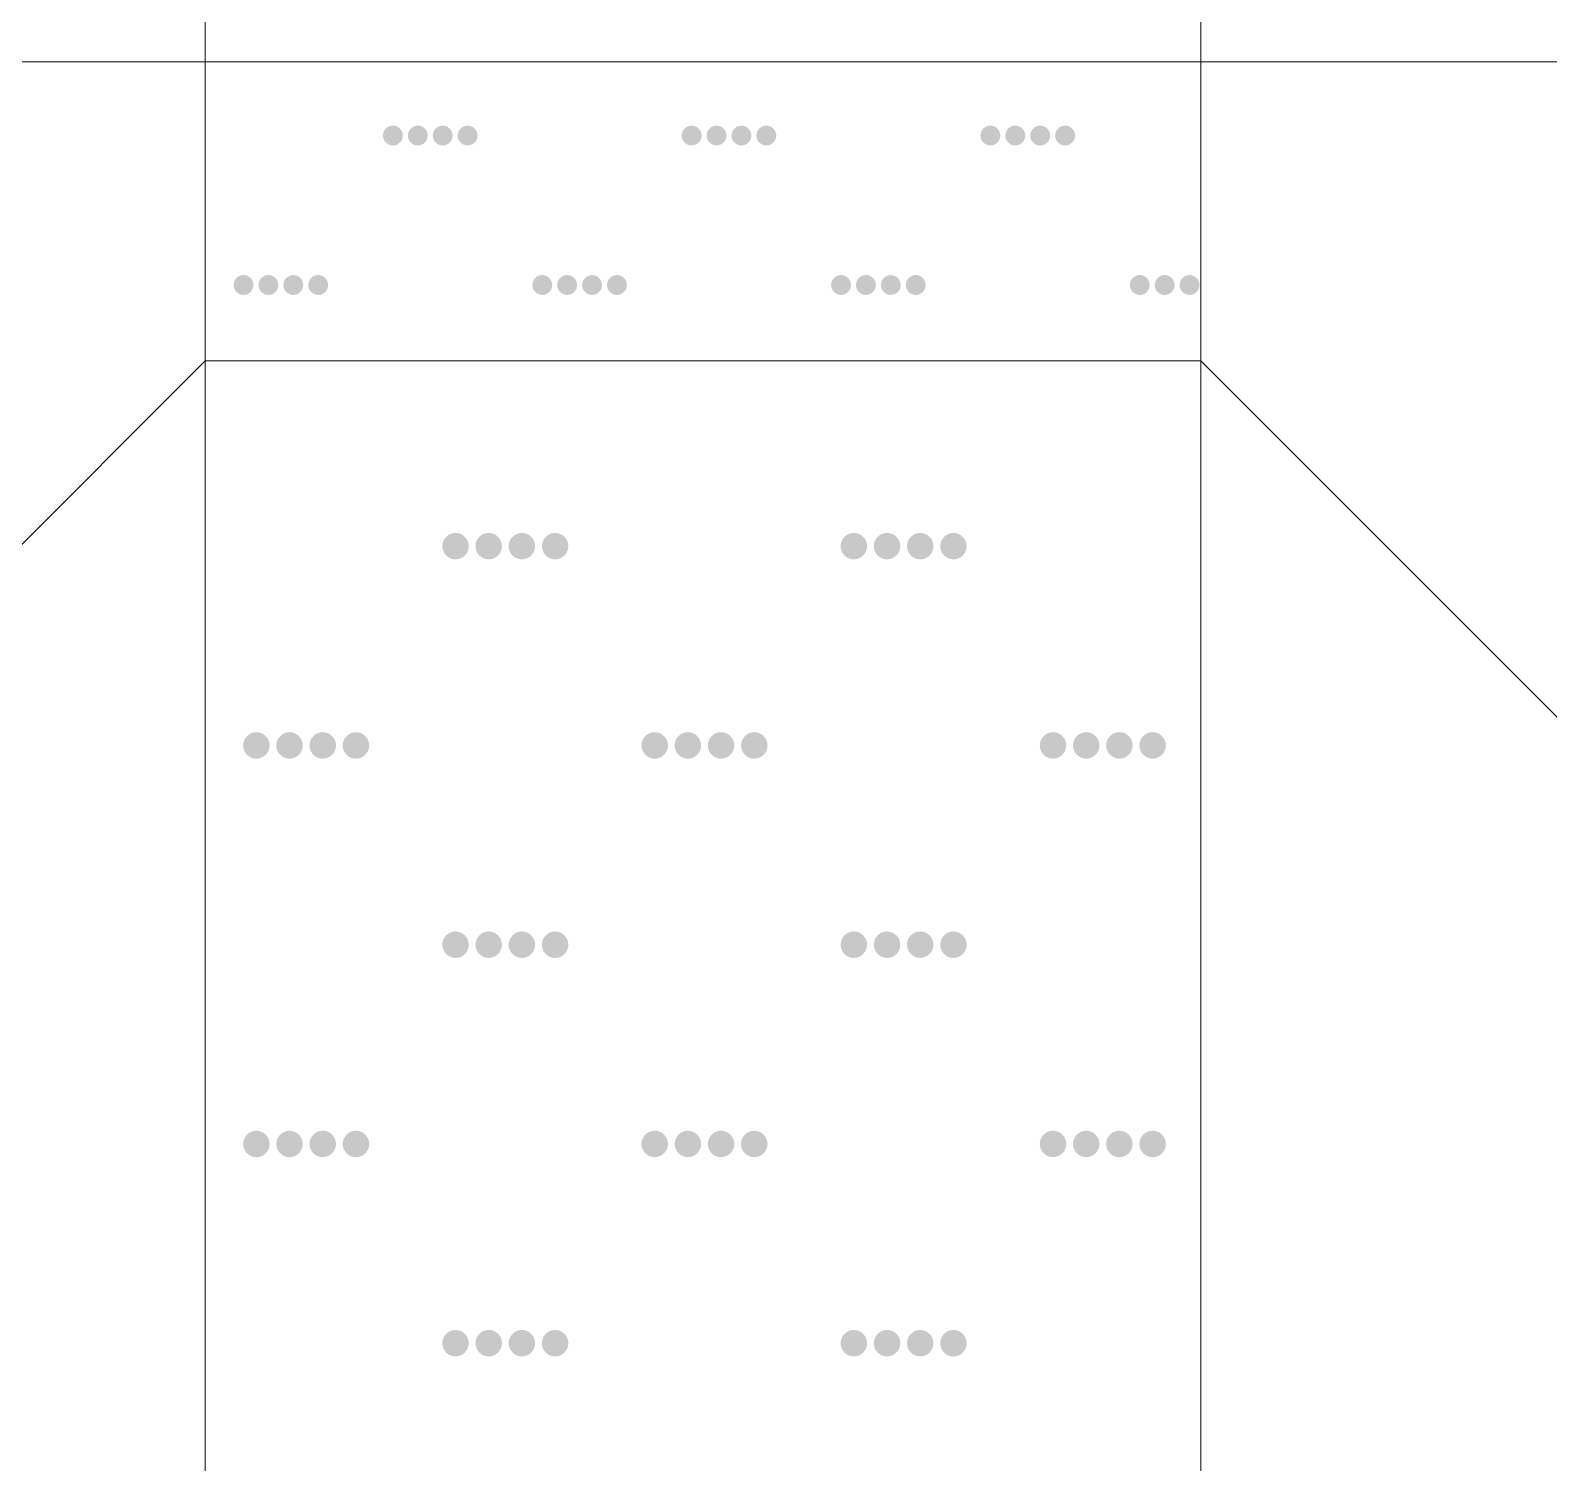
# Model space of a CAD drawing. Header units: inches. Extents: x -27 to 109, y -598 to 26.
# Drawn here: x 17.731 to 20.78, y -294.615 to -291.74 of the extents above; entities that cross this region are included whole.
import ezdxf

# ---------------------------------------------------------------- set-up
doc = ezdxf.new("R2010")
doc.units = ezdxf.units.IN
doc.header["$MEASUREMENT"] = 0
doc.layers.get('0').update_dxf_attribs({"lineweight": 0})

# ---------------------------------------------------------------- blocks, each defined once
blk = doc.blocks.new('lr_block_52')
at = {"true_color": 0x000000}
for points in [[(18.478267, -291.95665), (18.478967, -291.95145), (18.478267, -291.94625), (18.476267, -291.94145), (18.473067, -291.93735), (18.468967, -291.93415), (18.464167, -291.93215), (18.458967, -291.93145), (18.453767, -291.93215), (18.448967, -291.93415), (18.444867, -291.93735), (18.441667, -291.94145), (18.439667, -291.94625), (18.438967, -291.95145), (18.439667, -291.95665), (18.441667, -291.96145), (18.444867, -291.96555), (18.448967, -291.96875), (18.453767, -291.97075), (18.458967, -291.97145), (18.464167, -291.97075), (18.468967, -291.96875), (18.473067, -291.96555), (18.476267, -291.96145)], [(18.528267, -291.95665), (18.528967, -291.95145), (18.528267, -291.94625), (18.526267, -291.94145), (18.523067, -291.93735), (18.518967, -291.93415), (18.514167, -291.93215), (18.508967, -291.93145), (18.503767, -291.93215), (18.498967, -291.93415), (18.494867, -291.93735), (18.491667, -291.94145), (18.489667, -291.94625), (18.488967, -291.95145), (18.489667, -291.95665), (18.491667, -291.96145), (18.494867, -291.96555), (18.498967, -291.96875), (18.503767, -291.97075), (18.508967, -291.97145), (18.514167, -291.97075), (18.518967, -291.96875), (18.523067, -291.96555), (18.526267, -291.96145)], [(18.578267, -291.95665), (18.578967, -291.95145), (18.578267, -291.94625), (18.576267, -291.94145), (18.573067, -291.93735), (18.568967, -291.93415), (18.564167, -291.93215), (18.558967, -291.93145), (18.553767, -291.93215), (18.548967, -291.93415), (18.544867, -291.93735), (18.541667, -291.94145), (18.539667, -291.94625), (18.538967, -291.95145), (18.539667, -291.95665), (18.541667, -291.96145), (18.544867, -291.96555), (18.548967, -291.96875), (18.553767, -291.97075), (18.558967, -291.97145), (18.564167, -291.97075), (18.568967, -291.96875), (18.573067, -291.96555), (18.576267, -291.96145)], [(18.628267, -291.95665), (18.628967, -291.95145), (18.628267, -291.94625), (18.626267, -291.94145), (18.623067, -291.93735), (18.618967, -291.93415), (18.614167, -291.93215), (18.608967, -291.93145), (18.603767, -291.93215), (18.598967, -291.93415), (18.594867, -291.93735), (18.591667, -291.94145), (18.589667, -291.94625), (18.588967, -291.95145), (18.589667, -291.95665), (18.591667, -291.96145), (18.594867, -291.96555), (18.598967, -291.96875), (18.603767, -291.97075), (18.608967, -291.97145), (18.614167, -291.97075), (18.618967, -291.96875), (18.623067, -291.96555), (18.626267, -291.96145)], [(19.078267, -291.95665), (19.078967, -291.95145), (19.078267, -291.94625), (19.076267, -291.94145), (19.073067, -291.93735), (19.068967, -291.93415), (19.064167, -291.93215), (19.058967, -291.93145), (19.053767, -291.93215), (19.048967, -291.93415), (19.044867, -291.93735), (19.041667, -291.94145), (19.039667, -291.94625), (19.038967, -291.95145), (19.039667, -291.95665), (19.041667, -291.96145), (19.044867, -291.96555), (19.048967, -291.96875), (19.053767, -291.97075), (19.058967, -291.97145), (19.064167, -291.97075), (19.068967, -291.96875), (19.073067, -291.96555), (19.076267, -291.96145)], [(19.128267, -291.95665), (19.128967, -291.95145), (19.128267, -291.94625), (19.126267, -291.94145), (19.123067, -291.93735), (19.118967, -291.93415), (19.114167, -291.93215), (19.108967, -291.93145), (19.103767, -291.93215), (19.098967, -291.93415), (19.094867, -291.93735), (19.091667, -291.94145), (19.089667, -291.94625), (19.088967, -291.95145), (19.089667, -291.95665), (19.091667, -291.96145), (19.094867, -291.96555), (19.098967, -291.96875), (19.103767, -291.97075), (19.108967, -291.97145), (19.114167, -291.97075), (19.118967, -291.96875), (19.123067, -291.96555), (19.126267, -291.96145)], [(19.178267, -291.95665), (19.178967, -291.95145), (19.178267, -291.94625), (19.176267, -291.94145), (19.173067, -291.93735), (19.168967, -291.93415), (19.164167, -291.93215), (19.158967, -291.93145), (19.153767, -291.93215), (19.148967, -291.93415), (19.144867, -291.93735), (19.141667, -291.94145), (19.139667, -291.94625), (19.138967, -291.95145), (19.139667, -291.95665), (19.141667, -291.96145), (19.144867, -291.96555), (19.148967, -291.96875), (19.153767, -291.97075), (19.158967, -291.97145), (19.164167, -291.97075), (19.168967, -291.96875), (19.173067, -291.96555), (19.176267, -291.96145)], [(19.228267, -291.95665), (19.228967, -291.95145), (19.228267, -291.94625), (19.226267, -291.94145), (19.223067, -291.93735), (19.218967, -291.93415), (19.214167, -291.93215), (19.208967, -291.93145), (19.203767, -291.93215), (19.198967, -291.93415), (19.194867, -291.93735), (19.191667, -291.94145), (19.189667, -291.94625), (19.188967, -291.95145), (19.189667, -291.95665), (19.191667, -291.96145), (19.194867, -291.96555), (19.198967, -291.96875), (19.203767, -291.97075), (19.208967, -291.97145), (19.214167, -291.97075), (19.218967, -291.96875), (19.223067, -291.96555), (19.226267, -291.96145)], [(19.678267, -291.95665), (19.678967, -291.95145), (19.678267, -291.94625), (19.676267, -291.94145), (19.673067, -291.93735), (19.668967, -291.93415), (19.664167, -291.93215), (19.658967, -291.93145), (19.653767, -291.93215), (19.648967, -291.93415), (19.644867, -291.93735), (19.641667, -291.94145), (19.639667, -291.94625), (19.638967, -291.95145), (19.639667, -291.95665), (19.641667, -291.96145), (19.644867, -291.96555), (19.648967, -291.96875), (19.653767, -291.97075), (19.658967, -291.97145), (19.664167, -291.97075), (19.668967, -291.96875), (19.673067, -291.96555), (19.676267, -291.96145)], [(19.728267, -291.95665), (19.728967, -291.95145), (19.728267, -291.94625), (19.726267, -291.94145), (19.723067, -291.93735), (19.718967, -291.93415), (19.714167, -291.93215), (19.708967, -291.93145), (19.703767, -291.93215), (19.698967, -291.93415), (19.694867, -291.93735), (19.691667, -291.94145), (19.689667, -291.94625), (19.688967, -291.95145), (19.689667, -291.95665), (19.691667, -291.96145), (19.694867, -291.96555), (19.698967, -291.96875), (19.703767, -291.97075), (19.708967, -291.97145), (19.714167, -291.97075), (19.718967, -291.96875), (19.723067, -291.96555), (19.726267, -291.96145)], [(19.778267, -291.95665), (19.778967, -291.95145), (19.778267, -291.94625), (19.776267, -291.94145), (19.773067, -291.93735), (19.768967, -291.93415), (19.764167, -291.93215), (19.758967, -291.93145), (19.753767, -291.93215), (19.748967, -291.93415), (19.744867, -291.93735), (19.741667, -291.94145), (19.739667, -291.94625), (19.738967, -291.95145), (19.739667, -291.95665), (19.741667, -291.96145), (19.744867, -291.96555), (19.748967, -291.96875), (19.753767, -291.97075), (19.758967, -291.97145), (19.764167, -291.97075), (19.768967, -291.96875), (19.773067, -291.96555), (19.776267, -291.96145)], [(19.828267, -291.95665), (19.828967, -291.95145), (19.828267, -291.94625), (19.826267, -291.94145), (19.823067, -291.93735), (19.818967, -291.93415), (19.814167, -291.93215), (19.808967, -291.93145), (19.803767, -291.93215), (19.798967, -291.93415), (19.794867, -291.93735), (19.791667, -291.94145), (19.789667, -291.94625), (19.788967, -291.95145), (19.789667, -291.95665), (19.791667, -291.96145), (19.794867, -291.96555), (19.798967, -291.96875), (19.803767, -291.97075), (19.808967, -291.97145), (19.814167, -291.97075), (19.818967, -291.96875), (19.823067, -291.96555), (19.826267, -291.96145)], [(18.178267, -292.25665), (18.178967, -292.25145), (18.178267, -292.24625), (18.176267, -292.24145), (18.173067, -292.23735), (18.168967, -292.23415), (18.164167, -292.23215), (18.158967, -292.23145), (18.153767, -292.23215), (18.148967, -292.23415), (18.144867, -292.23735), (18.141667, -292.24145), (18.139667, -292.24625), (18.138967, -292.25145), (18.139667, -292.25665), (18.141667, -292.26145), (18.144867, -292.26555), (18.148967, -292.26875), (18.153767, -292.27075), (18.158967, -292.27145), (18.164167, -292.27075), (18.168967, -292.26875), (18.173067, -292.26555), (18.176267, -292.26145)], [(18.228267, -292.25665), (18.228967, -292.25145), (18.228267, -292.24625), (18.226267, -292.24145), (18.223067, -292.23735), (18.218967, -292.23415), (18.214167, -292.23215), (18.208967, -292.23145), (18.203767, -292.23215), (18.198967, -292.23415), (18.194867, -292.23735), (18.191667, -292.24145), (18.189667, -292.24625), (18.188967, -292.25145), (18.189667, -292.25665), (18.191667, -292.26145), (18.194867, -292.26555), (18.198967, -292.26875), (18.203767, -292.27075), (18.208967, -292.27145), (18.214167, -292.27075), (18.218967, -292.26875), (18.223067, -292.26555), (18.226267, -292.26145)], [(18.278267, -292.25665), (18.278967, -292.25145), (18.278267, -292.24625), (18.276267, -292.24145), (18.273067, -292.23735), (18.268967, -292.23415), (18.264167, -292.23215), (18.258967, -292.23145), (18.253767, -292.23215), (18.248967, -292.23415), (18.244867, -292.23735), (18.241667, -292.24145), (18.239667, -292.24625), (18.238967, -292.25145), (18.239667, -292.25665), (18.241667, -292.26145), (18.244867, -292.26555), (18.248967, -292.26875), (18.253767, -292.27075), (18.258967, -292.27145), (18.264167, -292.27075), (18.268967, -292.26875), (18.273067, -292.26555), (18.276267, -292.26145)], [(18.328267, -292.25665), (18.328967, -292.25145), (18.328267, -292.24625), (18.326267, -292.24145), (18.323067, -292.23735), (18.318967, -292.23415), (18.314167, -292.23215), (18.308967, -292.23145), (18.303767, -292.23215), (18.298967, -292.23415), (18.294867, -292.23735), (18.291667, -292.24145), (18.289667, -292.24625), (18.288967, -292.25145), (18.289667, -292.25665), (18.291667, -292.26145), (18.294867, -292.26555), (18.298967, -292.26875), (18.303767, -292.27075), (18.308967, -292.27145), (18.314167, -292.27075), (18.318967, -292.26875), (18.323067, -292.26555), (18.326267, -292.26145)], [(18.778267, -292.25665), (18.778967, -292.25145), (18.778267, -292.24625), (18.776267, -292.24145), (18.773067, -292.23735), (18.768967, -292.23415), (18.764167, -292.23215), (18.758967, -292.23145), (18.753767, -292.23215), (18.748967, -292.23415), (18.744867, -292.23735), (18.741667, -292.24145), (18.739667, -292.24625), (18.738967, -292.25145), (18.739667, -292.25665), (18.741667, -292.26145), (18.744867, -292.26555), (18.748967, -292.26875), (18.753767, -292.27075), (18.758967, -292.27145), (18.764167, -292.27075), (18.768967, -292.26875), (18.773067, -292.26555), (18.776267, -292.26145)], [(18.828267, -292.25665), (18.828967, -292.25145), (18.828267, -292.24625), (18.826267, -292.24145), (18.823067, -292.23735), (18.818967, -292.23415), (18.814167, -292.23215), (18.808967, -292.23145), (18.803767, -292.23215), (18.798967, -292.23415), (18.794867, -292.23735), (18.791667, -292.24145), (18.789667, -292.24625), (18.788967, -292.25145), (18.789667, -292.25665), (18.791667, -292.26145), (18.794867, -292.26555), (18.798967, -292.26875), (18.803767, -292.27075), (18.808967, -292.27145), (18.814167, -292.27075), (18.818967, -292.26875), (18.823067, -292.26555), (18.826267, -292.26145)], [(18.878267, -292.25665), (18.878967, -292.25145), (18.878267, -292.24625), (18.876267, -292.24145), (18.873067, -292.23735), (18.868967, -292.23415), (18.864167, -292.23215), (18.858967, -292.23145), (18.853767, -292.23215), (18.848967, -292.23415), (18.844867, -292.23735), (18.841667, -292.24145), (18.839667, -292.24625), (18.838967, -292.25145), (18.839667, -292.25665), (18.841667, -292.26145), (18.844867, -292.26555), (18.848967, -292.26875), (18.853767, -292.27075), (18.858967, -292.27145), (18.864167, -292.27075), (18.868967, -292.26875), (18.873067, -292.26555), (18.876267, -292.26145)], [(18.928267, -292.25665), (18.928967, -292.25145), (18.928267, -292.24625), (18.926267, -292.24145), (18.923067, -292.23735), (18.918967, -292.23415), (18.914167, -292.23215), (18.908967, -292.23145), (18.903767, -292.23215), (18.898967, -292.23415), (18.894867, -292.23735), (18.891667, -292.24145), (18.889667, -292.24625), (18.888967, -292.25145), (18.889667, -292.25665), (18.891667, -292.26145), (18.894867, -292.26555), (18.898967, -292.26875), (18.903767, -292.27075), (18.908967, -292.27145), (18.914167, -292.27075), (18.918967, -292.26875), (18.923067, -292.26555), (18.926267, -292.26145)], [(19.378267, -292.25665), (19.378967, -292.25145), (19.378267, -292.24625), (19.376267, -292.24145), (19.373067, -292.23735), (19.368967, -292.23415), (19.364167, -292.23215), (19.358967, -292.23145), (19.353767, -292.23215), (19.348967, -292.23415), (19.344867, -292.23735), (19.341667, -292.24145), (19.339667, -292.24625), (19.338967, -292.25145), (19.339667, -292.25665), (19.341667, -292.26145), (19.344867, -292.26555), (19.348967, -292.26875), (19.353767, -292.27075), (19.358967, -292.27145), (19.364167, -292.27075), (19.368967, -292.26875), (19.373067, -292.26555), (19.376267, -292.26145)], [(19.428267, -292.25665), (19.428967, -292.25145), (19.428267, -292.24625), (19.426267, -292.24145), (19.423067, -292.23735), (19.418967, -292.23415), (19.414167, -292.23215), (19.408967, -292.23145), (19.403767, -292.23215), (19.398967, -292.23415), (19.394867, -292.23735), (19.391667, -292.24145), (19.389667, -292.24625), (19.388967, -292.25145), (19.389667, -292.25665), (19.391667, -292.26145), (19.394867, -292.26555), (19.398967, -292.26875), (19.403767, -292.27075), (19.408967, -292.27145), (19.414167, -292.27075), (19.418967, -292.26875), (19.423067, -292.26555), (19.426267, -292.26145)], [(19.478267, -292.25665), (19.478967, -292.25145), (19.478267, -292.24625), (19.476267, -292.24145), (19.473067, -292.23735), (19.468967, -292.23415), (19.464167, -292.23215), (19.458967, -292.23145), (19.453767, -292.23215), (19.448967, -292.23415), (19.444867, -292.23735), (19.441667, -292.24145), (19.439667, -292.24625), (19.438967, -292.25145), (19.439667, -292.25665), (19.441667, -292.26145), (19.444867, -292.26555), (19.448967, -292.26875), (19.453767, -292.27075), (19.458967, -292.27145), (19.464167, -292.27075), (19.468967, -292.26875), (19.473067, -292.26555), (19.476267, -292.26145)], [(19.528267, -292.25665), (19.528967, -292.25145), (19.528267, -292.24625), (19.526267, -292.24145), (19.523067, -292.23735), (19.518967, -292.23415), (19.514167, -292.23215), (19.508967, -292.23145), (19.503767, -292.23215), (19.498967, -292.23415), (19.494867, -292.23735), (19.491667, -292.24145), (19.489667, -292.24625), (19.488967, -292.25145), (19.489667, -292.25665), (19.491667, -292.26145), (19.494867, -292.26555), (19.498967, -292.26875), (19.503767, -292.27075), (19.508967, -292.27145), (19.514167, -292.27075), (19.518967, -292.26875), (19.523067, -292.26555), (19.526267, -292.26145)], [(19.978267, -292.25665), (19.978967, -292.25145), (19.978267, -292.24625), (19.976267, -292.24145), (19.973067, -292.23735), (19.968967, -292.23415), (19.964167, -292.23215), (19.958967, -292.23145), (19.953767, -292.23215), (19.948967, -292.23415), (19.944867, -292.23735), (19.941667, -292.24145), (19.939667, -292.24625), (19.938967, -292.25145), (19.939667, -292.25665), (19.941667, -292.26145), (19.944867, -292.26555), (19.948967, -292.26875), (19.953767, -292.27075), (19.958967, -292.27145), (19.964167, -292.27075), (19.968967, -292.26875), (19.973067, -292.26555), (19.976267, -292.26145)], [(20.028267, -292.25665), (20.028967, -292.25145), (20.028267, -292.24625), (20.026267, -292.24145), (20.023067, -292.23735), (20.018967, -292.23415), (20.014167, -292.23215), (20.008967, -292.23145), (20.003767, -292.23215), (19.998967, -292.23415), (19.994867, -292.23735), (19.991667, -292.24145), (19.989667, -292.24625), (19.988967, -292.25145), (19.989667, -292.25665), (19.991667, -292.26145), (19.994867, -292.26555), (19.998967, -292.26875), (20.003767, -292.27075), (20.008967, -292.27145), (20.014167, -292.27075), (20.018967, -292.26875), (20.023067, -292.26555), (20.026267, -292.26145)], [(20.078267, -292.25665), (20.078967, -292.25145), (20.078267, -292.24625), (20.076267, -292.24145), (20.073067, -292.23735), (20.068967, -292.23415), (20.064167, -292.23215), (20.058967, -292.23145), (20.053767, -292.23215), (20.048967, -292.23415), (20.044867, -292.23735), (20.041667, -292.24145), (20.039667, -292.24625), (20.038967, -292.25145), (20.039667, -292.25665), (20.041667, -292.26145), (20.044867, -292.26555), (20.048967, -292.26875), (20.053767, -292.27075), (20.058967, -292.27145), (20.064167, -292.27075), (20.068967, -292.26875), (20.073067, -292.26555), (20.076267, -292.26145)]]:
    blk.add_hatch(color=18, dxfattribs=at).paths.add_polyline_path(points, flags=17)
blk = doc.blocks.new('lr_block_53')
at = {"true_color": 0x000000}
for points in [[(18.6105, -292.7826), (18.6114, -292.7757), (18.6105, -292.7688), (18.6078, -292.7624), (18.6035, -292.7569), (18.5981, -292.7526), (18.5917, -292.75), (18.5847, -292.749), (18.5778, -292.75), (18.5714, -292.7526), (18.5659, -292.7569), (18.5617, -292.7624), (18.559, -292.7688), (18.5581, -292.7757), (18.559, -292.7826), (18.5617, -292.789), (18.5659, -292.7945), (18.5714, -292.7987), (18.5778, -292.8014), (18.5847, -292.8023), (18.5917, -292.8014), (18.5981, -292.7987), (18.6035, -292.7945), (18.6078, -292.789)], [(18.6771, -292.7826), (18.6781, -292.7757), (18.6771, -292.7688), (18.6745, -292.7624), (18.6702, -292.7569), (18.6647, -292.7526), (18.6583, -292.75), (18.6514, -292.749), (18.6445, -292.75), (18.6381, -292.7526), (18.6326, -292.7569), (18.6283, -292.7624), (18.6257, -292.7688), (18.6247, -292.7757), (18.6257, -292.7826), (18.6283, -292.789), (18.6326, -292.7945), (18.6381, -292.7987), (18.6445, -292.8014), (18.6514, -292.8023), (18.6583, -292.8014), (18.6647, -292.7987), (18.6702, -292.7945), (18.6745, -292.789)], [(18.7438, -292.7826), (18.7447, -292.7757), (18.7438, -292.7688), (18.7411, -292.7624), (18.7369, -292.7569), (18.7314, -292.7526), (18.725, -292.75), (18.7181, -292.749), (18.7111, -292.75), (18.7047, -292.7526), (18.6993, -292.7569), (18.695, -292.7624), (18.6923, -292.7688), (18.6914, -292.7757), (18.6923, -292.7826), (18.695, -292.789), (18.6993, -292.7945), (18.7047, -292.7987), (18.7111, -292.8014), (18.7181, -292.8023), (18.725, -292.8014), (18.7314, -292.7987), (18.7369, -292.7945), (18.7411, -292.789)], [(18.8105, -292.7826), (18.8114, -292.7757), (18.8105, -292.7688), (18.8078, -292.7624), (18.8035, -292.7569), (18.7981, -292.7526), (18.7917, -292.75), (18.7847, -292.749), (18.7778, -292.75), (18.7714, -292.7526), (18.7659, -292.7569), (18.7617, -292.7624), (18.759, -292.7688), (18.7581, -292.7757), (18.759, -292.7826), (18.7617, -292.789), (18.7659, -292.7945), (18.7714, -292.7987), (18.7778, -292.8014), (18.7847, -292.8023), (18.7917, -292.8014), (18.7981, -292.7987), (18.8035, -292.7945), (18.8078, -292.789)], [(19.4105, -292.7826), (19.4114, -292.7757), (19.4105, -292.7688), (19.4078, -292.7624), (19.4035, -292.7569), (19.3981, -292.7526), (19.3917, -292.75), (19.3847, -292.749), (19.3778, -292.75), (19.3714, -292.7526), (19.3659, -292.7569), (19.3617, -292.7624), (19.359, -292.7688), (19.3581, -292.7757), (19.359, -292.7826), (19.3617, -292.789), (19.3659, -292.7945), (19.3714, -292.7987), (19.3778, -292.8014), (19.3847, -292.8023), (19.3917, -292.8014), (19.3981, -292.7987), (19.4035, -292.7945), (19.4078, -292.789)], [(19.4771, -292.7826), (19.4781, -292.7757), (19.4771, -292.7688), (19.4745, -292.7624), (19.4702, -292.7569), (19.4647, -292.7526), (19.4583, -292.75), (19.4514, -292.749), (19.4445, -292.75), (19.4381, -292.7526), (19.4326, -292.7569), (19.4283, -292.7624), (19.4257, -292.7688), (19.4247, -292.7757), (19.4257, -292.7826), (19.4283, -292.789), (19.4326, -292.7945), (19.4381, -292.7987), (19.4445, -292.8014), (19.4514, -292.8023), (19.4583, -292.8014), (19.4647, -292.7987), (19.4702, -292.7945), (19.4745, -292.789)], [(19.5438, -292.7826), (19.5447, -292.7757), (19.5438, -292.7688), (19.5411, -292.7624), (19.5369, -292.7569), (19.5314, -292.7526), (19.525, -292.75), (19.5181, -292.749), (19.5111, -292.75), (19.5047, -292.7526), (19.4993, -292.7569), (19.495, -292.7624), (19.4923, -292.7688), (19.4914, -292.7757), (19.4923, -292.7826), (19.495, -292.789), (19.4993, -292.7945), (19.5047, -292.7987), (19.5111, -292.8014), (19.5181, -292.8023), (19.525, -292.8014), (19.5314, -292.7987), (19.5369, -292.7945), (19.5411, -292.789)], [(19.6105, -292.7826), (19.6114, -292.7757), (19.6105, -292.7688), (19.6078, -292.7624), (19.6035, -292.7569), (19.5981, -292.7526), (19.5917, -292.75), (19.5847, -292.749), (19.5778, -292.75), (19.5714, -292.7526), (19.5659, -292.7569), (19.5617, -292.7624), (19.559, -292.7688), (19.5581, -292.7757), (19.559, -292.7826), (19.5617, -292.789), (19.5659, -292.7945), (19.5714, -292.7987), (19.5778, -292.8014), (19.5847, -292.8023), (19.5917, -292.8014), (19.5981, -292.7987), (19.6035, -292.7945), (19.6078, -292.789)], [(18.2105, -293.1826), (18.2114, -293.1757), (18.2105, -293.1687), (18.2078, -293.1624), (18.2035, -293.1569), (18.1981, -293.1526), (18.1917, -293.1499), (18.1847, -293.149), (18.1778, -293.1499), (18.1714, -293.1526), (18.1659, -293.1569), (18.1617, -293.1624), (18.159, -293.1687), (18.1581, -293.1757), (18.159, -293.1826), (18.1617, -293.189), (18.1659, -293.1945), (18.1714, -293.1988), (18.1778, -293.2014), (18.1847, -293.2024), (18.1917, -293.2014), (18.1981, -293.1988), (18.2035, -293.1945), (18.2078, -293.189)], [(18.2771, -293.1826), (18.2781, -293.1757), (18.2771, -293.1687), (18.2745, -293.1624), (18.2702, -293.1569), (18.2647, -293.1526), (18.2583, -293.1499), (18.2514, -293.149), (18.2445, -293.1499), (18.2381, -293.1526), (18.2326, -293.1569), (18.2283, -293.1624), (18.2257, -293.1687), (18.2247, -293.1757), (18.2257, -293.1826), (18.2283, -293.189), (18.2326, -293.1945), (18.2381, -293.1988), (18.2445, -293.2014), (18.2514, -293.2024), (18.2583, -293.2014), (18.2647, -293.1988), (18.2702, -293.1945), (18.2745, -293.189)], [(18.3438, -293.1826), (18.3447, -293.1757), (18.3438, -293.1687), (18.3411, -293.1624), (18.3369, -293.1569), (18.3314, -293.1526), (18.325, -293.1499), (18.3181, -293.149), (18.3111, -293.1499), (18.3047, -293.1526), (18.2993, -293.1569), (18.295, -293.1624), (18.2923, -293.1687), (18.2914, -293.1757), (18.2923, -293.1826), (18.295, -293.189), (18.2993, -293.1945), (18.3047, -293.1988), (18.3111, -293.2014), (18.3181, -293.2024), (18.325, -293.2014), (18.3314, -293.1988), (18.3369, -293.1945), (18.3411, -293.189)], [(18.4105, -293.1826), (18.4114, -293.1757), (18.4105, -293.1687), (18.4078, -293.1624), (18.4035, -293.1569), (18.3981, -293.1526), (18.3917, -293.1499), (18.3847, -293.149), (18.3778, -293.1499), (18.3714, -293.1526), (18.3659, -293.1569), (18.3617, -293.1624), (18.359, -293.1687), (18.3581, -293.1757), (18.359, -293.1826), (18.3617, -293.189), (18.3659, -293.1945), (18.3714, -293.1988), (18.3778, -293.2014), (18.3847, -293.2024), (18.3917, -293.2014), (18.3981, -293.1988), (18.4035, -293.1945), (18.4078, -293.189)], [(19.0105, -293.1826), (19.0114, -293.1757), (19.0105, -293.1687), (19.0078, -293.1624), (19.0035, -293.1569), (18.9981, -293.1526), (18.9917, -293.1499), (18.9847, -293.149), (18.9778, -293.1499), (18.9714, -293.1526), (18.9659, -293.1569), (18.9617, -293.1624), (18.959, -293.1687), (18.9581, -293.1757), (18.959, -293.1826), (18.9617, -293.189), (18.9659, -293.1945), (18.9714, -293.1988), (18.9778, -293.2014), (18.9847, -293.2024), (18.9917, -293.2014), (18.9981, -293.1988), (19.0035, -293.1945), (19.0078, -293.189)], [(19.0771, -293.1826), (19.0781, -293.1757), (19.0771, -293.1687), (19.0745, -293.1624), (19.0702, -293.1569), (19.0647, -293.1526), (19.0583, -293.1499), (19.0514, -293.149), (19.0445, -293.1499), (19.0381, -293.1526), (19.0326, -293.1569), (19.0283, -293.1624), (19.0257, -293.1687), (19.0247, -293.1757), (19.0257, -293.1826), (19.0283, -293.189), (19.0326, -293.1945), (19.0381, -293.1988), (19.0445, -293.2014), (19.0514, -293.2024), (19.0583, -293.2014), (19.0647, -293.1988), (19.0702, -293.1945), (19.0745, -293.189)], [(19.1438, -293.1826), (19.1447, -293.1757), (19.1438, -293.1687), (19.1411, -293.1624), (19.1369, -293.1569), (19.1314, -293.1526), (19.125, -293.1499), (19.1181, -293.149), (19.1111, -293.1499), (19.1047, -293.1526), (19.0993, -293.1569), (19.095, -293.1624), (19.0923, -293.1687), (19.0914, -293.1757), (19.0923, -293.1826), (19.095, -293.189), (19.0993, -293.1945), (19.1047, -293.1988), (19.1111, -293.2014), (19.1181, -293.2024), (19.125, -293.2014), (19.1314, -293.1988), (19.1369, -293.1945), (19.1411, -293.189)], [(19.2105, -293.1826), (19.2114, -293.1757), (19.2105, -293.1687), (19.2078, -293.1624), (19.2035, -293.1569), (19.1981, -293.1526), (19.1917, -293.1499), (19.1847, -293.149), (19.1778, -293.1499), (19.1714, -293.1526), (19.1659, -293.1569), (19.1617, -293.1624), (19.159, -293.1687), (19.1581, -293.1757), (19.159, -293.1826), (19.1617, -293.189), (19.1659, -293.1945), (19.1714, -293.1988), (19.1778, -293.2014), (19.1847, -293.2024), (19.1917, -293.2014), (19.1981, -293.1988), (19.2035, -293.1945), (19.2078, -293.189)], [(19.8105, -293.1826), (19.8114, -293.1757), (19.8105, -293.1687), (19.8078, -293.1624), (19.8035, -293.1569), (19.7981, -293.1526), (19.7917, -293.1499), (19.7847, -293.149), (19.7778, -293.1499), (19.7714, -293.1526), (19.7659, -293.1569), (19.7617, -293.1624), (19.759, -293.1687), (19.7581, -293.1757), (19.759, -293.1826), (19.7617, -293.189), (19.7659, -293.1945), (19.7714, -293.1988), (19.7778, -293.2014), (19.7847, -293.2024), (19.7917, -293.2014), (19.7981, -293.1988), (19.8035, -293.1945), (19.8078, -293.189)], [(19.8771, -293.1826), (19.8781, -293.1757), (19.8771, -293.1687), (19.8745, -293.1624), (19.8702, -293.1569), (19.8647, -293.1526), (19.8583, -293.1499), (19.8514, -293.149), (19.8445, -293.1499), (19.8381, -293.1526), (19.8326, -293.1569), (19.8283, -293.1624), (19.8257, -293.1687), (19.8247, -293.1757), (19.8257, -293.1826), (19.8283, -293.189), (19.8326, -293.1945), (19.8381, -293.1988), (19.8445, -293.2014), (19.8514, -293.2024), (19.8583, -293.2014), (19.8647, -293.1988), (19.8702, -293.1945), (19.8745, -293.189)], [(19.9438, -293.1826), (19.9447, -293.1757), (19.9438, -293.1687), (19.9411, -293.1624), (19.9369, -293.1569), (19.9314, -293.1526), (19.925, -293.1499), (19.9181, -293.149), (19.9111, -293.1499), (19.9047, -293.1526), (19.8993, -293.1569), (19.895, -293.1624), (19.8923, -293.1687), (19.8914, -293.1757), (19.8923, -293.1826), (19.895, -293.189), (19.8993, -293.1945), (19.9047, -293.1988), (19.9111, -293.2014), (19.9181, -293.2024), (19.925, -293.2014), (19.9314, -293.1988), (19.9369, -293.1945), (19.9411, -293.189)], [(20.0105, -293.1826), (20.0114, -293.1757), (20.0105, -293.1687), (20.0078, -293.1624), (20.0035, -293.1569), (19.9981, -293.1526), (19.9917, -293.1499), (19.9847, -293.149), (19.9778, -293.1499), (19.9714, -293.1526), (19.9659, -293.1569), (19.9617, -293.1624), (19.959, -293.1687), (19.9581, -293.1757), (19.959, -293.1826), (19.9617, -293.189), (19.9659, -293.1945), (19.9714, -293.1988), (19.9778, -293.2014), (19.9847, -293.2024), (19.9917, -293.2014), (19.9981, -293.1988), (20.0035, -293.1945), (20.0078, -293.189)], [(18.6105, -293.5826), (18.6114, -293.5757), (18.6105, -293.5688), (18.6078, -293.5623), (18.6035, -293.5569), (18.5981, -293.5526), (18.5917, -293.55), (18.5847, -293.549), (18.5778, -293.55), (18.5714, -293.5526), (18.5659, -293.5569), (18.5617, -293.5623), (18.559, -293.5688), (18.5581, -293.5757), (18.559, -293.5826), (18.5617, -293.589), (18.5659, -293.5945), (18.5714, -293.5987), (18.5778, -293.6014), (18.5847, -293.6024), (18.5917, -293.6014), (18.5981, -293.5987), (18.6035, -293.5945), (18.6078, -293.589)], [(18.6771, -293.5826), (18.6781, -293.5757), (18.6771, -293.5688), (18.6745, -293.5623), (18.6702, -293.5569), (18.6647, -293.5526), (18.6583, -293.55), (18.6514, -293.549), (18.6445, -293.55), (18.6381, -293.5526), (18.6326, -293.5569), (18.6283, -293.5623), (18.6257, -293.5688), (18.6247, -293.5757), (18.6257, -293.5826), (18.6283, -293.589), (18.6326, -293.5945), (18.6381, -293.5987), (18.6445, -293.6014), (18.6514, -293.6024), (18.6583, -293.6014), (18.6647, -293.5987), (18.6702, -293.5945), (18.6745, -293.589)], [(18.7438, -293.5826), (18.7447, -293.5757), (18.7438, -293.5688), (18.7411, -293.5623), (18.7369, -293.5569), (18.7314, -293.5526), (18.725, -293.55), (18.7181, -293.549), (18.7111, -293.55), (18.7047, -293.5526), (18.6993, -293.5569), (18.695, -293.5623), (18.6923, -293.5688), (18.6914, -293.5757), (18.6923, -293.5826), (18.695, -293.589), (18.6993, -293.5945), (18.7047, -293.5987), (18.7111, -293.6014), (18.7181, -293.6024), (18.725, -293.6014), (18.7314, -293.5987), (18.7369, -293.5945), (18.7411, -293.589)], [(18.8105, -293.5826), (18.8114, -293.5757), (18.8105, -293.5688), (18.8078, -293.5623), (18.8035, -293.5569), (18.7981, -293.5526), (18.7917, -293.55), (18.7847, -293.549), (18.7778, -293.55), (18.7714, -293.5526), (18.7659, -293.5569), (18.7617, -293.5623), (18.759, -293.5688), (18.7581, -293.5757), (18.759, -293.5826), (18.7617, -293.589), (18.7659, -293.5945), (18.7714, -293.5987), (18.7778, -293.6014), (18.7847, -293.6024), (18.7917, -293.6014), (18.7981, -293.5987), (18.8035, -293.5945), (18.8078, -293.589)], [(19.4105, -293.5826), (19.4114, -293.5757), (19.4105, -293.5688), (19.4078, -293.5623), (19.4035, -293.5569), (19.3981, -293.5526), (19.3917, -293.55), (19.3847, -293.549), (19.3778, -293.55), (19.3714, -293.5526), (19.3659, -293.5569), (19.3617, -293.5623), (19.359, -293.5688), (19.3581, -293.5757), (19.359, -293.5826), (19.3617, -293.589), (19.3659, -293.5945), (19.3714, -293.5987), (19.3778, -293.6014), (19.3847, -293.6024), (19.3917, -293.6014), (19.3981, -293.5987), (19.4035, -293.5945), (19.4078, -293.589)], [(19.4771, -293.5826), (19.4781, -293.5757), (19.4771, -293.5688), (19.4745, -293.5623), (19.4702, -293.5569), (19.4647, -293.5526), (19.4583, -293.55), (19.4514, -293.549), (19.4445, -293.55), (19.4381, -293.5526), (19.4326, -293.5569), (19.4283, -293.5623), (19.4257, -293.5688), (19.4247, -293.5757), (19.4257, -293.5826), (19.4283, -293.589), (19.4326, -293.5945), (19.4381, -293.5987), (19.4445, -293.6014), (19.4514, -293.6024), (19.4583, -293.6014), (19.4647, -293.5987), (19.4702, -293.5945), (19.4745, -293.589)], [(19.5438, -293.5826), (19.5447, -293.5757), (19.5438, -293.5688), (19.5411, -293.5623), (19.5369, -293.5569), (19.5314, -293.5526), (19.525, -293.55), (19.5181, -293.549), (19.5111, -293.55), (19.5047, -293.5526), (19.4993, -293.5569), (19.495, -293.5623), (19.4923, -293.5688), (19.4914, -293.5757), (19.4923, -293.5826), (19.495, -293.589), (19.4993, -293.5945), (19.5047, -293.5987), (19.5111, -293.6014), (19.5181, -293.6024), (19.525, -293.6014), (19.5314, -293.5987), (19.5369, -293.5945), (19.5411, -293.589)], [(19.6105, -293.5826), (19.6114, -293.5757), (19.6105, -293.5688), (19.6078, -293.5623), (19.6035, -293.5569), (19.5981, -293.5526), (19.5917, -293.55), (19.5847, -293.549), (19.5778, -293.55), (19.5714, -293.5526), (19.5659, -293.5569), (19.5617, -293.5623), (19.559, -293.5688), (19.5581, -293.5757), (19.559, -293.5826), (19.5617, -293.589), (19.5659, -293.5945), (19.5714, -293.5987), (19.5778, -293.6014), (19.5847, -293.6024), (19.5917, -293.6014), (19.5981, -293.5987), (19.6035, -293.5945), (19.6078, -293.589)], [(18.2105, -293.9826), (18.2114, -293.9757), (18.2105, -293.9688), (18.2078, -293.9624), (18.2035, -293.9569), (18.1981, -293.9526), (18.1917, -293.95), (18.1847, -293.949), (18.1778, -293.95), (18.1714, -293.9526), (18.1659, -293.9569), (18.1617, -293.9624), (18.159, -293.9688), (18.1581, -293.9757), (18.159, -293.9826), (18.1617, -293.989), (18.1659, -293.9945), (18.1714, -293.9987), (18.1778, -294.0014), (18.1847, -294.0023), (18.1917, -294.0014), (18.1981, -293.9987), (18.2035, -293.9945), (18.2078, -293.989)], [(18.2771, -293.9826), (18.2781, -293.9757), (18.2771, -293.9688), (18.2745, -293.9624), (18.2702, -293.9569), (18.2647, -293.9526), (18.2583, -293.95), (18.2514, -293.949), (18.2445, -293.95), (18.2381, -293.9526), (18.2326, -293.9569), (18.2283, -293.9624), (18.2257, -293.9688), (18.2247, -293.9757), (18.2257, -293.9826), (18.2283, -293.989), (18.2326, -293.9945), (18.2381, -293.9987), (18.2445, -294.0014), (18.2514, -294.0023), (18.2583, -294.0014), (18.2647, -293.9987), (18.2702, -293.9945), (18.2745, -293.989)], [(18.3438, -293.9826), (18.3447, -293.9757), (18.3438, -293.9688), (18.3411, -293.9624), (18.3369, -293.9569), (18.3314, -293.9526), (18.325, -293.95), (18.3181, -293.949), (18.3111, -293.95), (18.3047, -293.9526), (18.2993, -293.9569), (18.295, -293.9624), (18.2923, -293.9688), (18.2914, -293.9757), (18.2923, -293.9826), (18.295, -293.989), (18.2993, -293.9945), (18.3047, -293.9987), (18.3111, -294.0014), (18.3181, -294.0023), (18.325, -294.0014), (18.3314, -293.9987), (18.3369, -293.9945), (18.3411, -293.989)], [(18.4105, -293.9826), (18.4114, -293.9757), (18.4105, -293.9688), (18.4078, -293.9624), (18.4035, -293.9569), (18.3981, -293.9526), (18.3917, -293.95), (18.3847, -293.949), (18.3778, -293.95), (18.3714, -293.9526), (18.3659, -293.9569), (18.3617, -293.9624), (18.359, -293.9688), (18.3581, -293.9757), (18.359, -293.9826), (18.3617, -293.989), (18.3659, -293.9945), (18.3714, -293.9987), (18.3778, -294.0014), (18.3847, -294.0023), (18.3917, -294.0014), (18.3981, -293.9987), (18.4035, -293.9945), (18.4078, -293.989)], [(19.0105, -293.9826), (19.0114, -293.9757), (19.0105, -293.9688), (19.0078, -293.9624), (19.0035, -293.9569), (18.9981, -293.9526), (18.9917, -293.95), (18.9847, -293.949), (18.9778, -293.95), (18.9714, -293.9526), (18.9659, -293.9569), (18.9617, -293.9624), (18.959, -293.9688), (18.9581, -293.9757), (18.959, -293.9826), (18.9617, -293.989), (18.9659, -293.9945), (18.9714, -293.9987), (18.9778, -294.0014), (18.9847, -294.0023), (18.9917, -294.0014), (18.9981, -293.9987), (19.0035, -293.9945), (19.0078, -293.989)], [(19.0771, -293.9826), (19.0781, -293.9757), (19.0771, -293.9688), (19.0745, -293.9624), (19.0702, -293.9569), (19.0647, -293.9526), (19.0583, -293.95), (19.0514, -293.949), (19.0445, -293.95), (19.0381, -293.9526), (19.0326, -293.9569), (19.0283, -293.9624), (19.0257, -293.9688), (19.0247, -293.9757), (19.0257, -293.9826), (19.0283, -293.989), (19.0326, -293.9945), (19.0381, -293.9987), (19.0445, -294.0014), (19.0514, -294.0023), (19.0583, -294.0014), (19.0647, -293.9987), (19.0702, -293.9945), (19.0745, -293.989)], [(19.1438, -293.9826), (19.1447, -293.9757), (19.1438, -293.9688), (19.1411, -293.9624), (19.1369, -293.9569), (19.1314, -293.9526), (19.125, -293.95), (19.1181, -293.949), (19.1111, -293.95), (19.1047, -293.9526), (19.0993, -293.9569), (19.095, -293.9624), (19.0923, -293.9688), (19.0914, -293.9757), (19.0923, -293.9826), (19.095, -293.989), (19.0993, -293.9945), (19.1047, -293.9987), (19.1111, -294.0014), (19.1181, -294.0023), (19.125, -294.0014), (19.1314, -293.9987), (19.1369, -293.9945), (19.1411, -293.989)], [(19.2105, -293.9826), (19.2114, -293.9757), (19.2105, -293.9688), (19.2078, -293.9624), (19.2035, -293.9569), (19.1981, -293.9526), (19.1917, -293.95), (19.1847, -293.949), (19.1778, -293.95), (19.1714, -293.9526), (19.1659, -293.9569), (19.1617, -293.9624), (19.159, -293.9688), (19.1581, -293.9757), (19.159, -293.9826), (19.1617, -293.989), (19.1659, -293.9945), (19.1714, -293.9987), (19.1778, -294.0014), (19.1847, -294.0023), (19.1917, -294.0014), (19.1981, -293.9987), (19.2035, -293.9945), (19.2078, -293.989)], [(19.8105, -293.9826), (19.8114, -293.9757), (19.8105, -293.9688), (19.8078, -293.9624), (19.8035, -293.9569), (19.7981, -293.9526), (19.7917, -293.95), (19.7847, -293.949), (19.7778, -293.95), (19.7714, -293.9526), (19.7659, -293.9569), (19.7617, -293.9624), (19.759, -293.9688), (19.7581, -293.9757), (19.759, -293.9826), (19.7617, -293.989), (19.7659, -293.9945), (19.7714, -293.9987), (19.7778, -294.0014), (19.7847, -294.0023), (19.7917, -294.0014), (19.7981, -293.9987), (19.8035, -293.9945), (19.8078, -293.989)], [(19.8771, -293.9826), (19.8781, -293.9757), (19.8771, -293.9688), (19.8745, -293.9624), (19.8702, -293.9569), (19.8647, -293.9526), (19.8583, -293.95), (19.8514, -293.949), (19.8445, -293.95), (19.8381, -293.9526), (19.8326, -293.9569), (19.8283, -293.9624), (19.8257, -293.9688), (19.8247, -293.9757), (19.8257, -293.9826), (19.8283, -293.989), (19.8326, -293.9945), (19.8381, -293.9987), (19.8445, -294.0014), (19.8514, -294.0023), (19.8583, -294.0014), (19.8647, -293.9987), (19.8702, -293.9945), (19.8745, -293.989)], [(19.9438, -293.9826), (19.9447, -293.9757), (19.9438, -293.9688), (19.9411, -293.9624), (19.9369, -293.9569), (19.9314, -293.9526), (19.925, -293.95), (19.9181, -293.949), (19.9111, -293.95), (19.9047, -293.9526), (19.8993, -293.9569), (19.895, -293.9624), (19.8923, -293.9688), (19.8914, -293.9757), (19.8923, -293.9826), (19.895, -293.989), (19.8993, -293.9945), (19.9047, -293.9987), (19.9111, -294.0014), (19.9181, -294.0023), (19.925, -294.0014), (19.9314, -293.9987), (19.9369, -293.9945), (19.9411, -293.989)], [(20.0105, -293.9826), (20.0114, -293.9757), (20.0105, -293.9688), (20.0078, -293.9624), (20.0035, -293.9569), (19.9981, -293.9526), (19.9917, -293.95), (19.9847, -293.949), (19.9778, -293.95), (19.9714, -293.9526), (19.9659, -293.9569), (19.9617, -293.9624), (19.959, -293.9688), (19.9581, -293.9757), (19.959, -293.9826), (19.9617, -293.989), (19.9659, -293.9945), (19.9714, -293.9987), (19.9778, -294.0014), (19.9847, -294.0023), (19.9917, -294.0014), (19.9981, -293.9987), (20.0035, -293.9945), (20.0078, -293.989)], [(18.6105, -294.3826), (18.6114, -294.3757), (18.6105, -294.3687), (18.6078, -294.3623), (18.6035, -294.3569), (18.5981, -294.3526), (18.5917, -294.3499), (18.5847, -294.349), (18.5778, -294.3499), (18.5714, -294.3526), (18.5659, -294.3569), (18.5617, -294.3623), (18.559, -294.3687), (18.5581, -294.3757), (18.559, -294.3826), (18.5617, -294.389), (18.5659, -294.3945), (18.5714, -294.3988), (18.5778, -294.4014), (18.5847, -294.4024), (18.5917, -294.4014), (18.5981, -294.3988), (18.6035, -294.3945), (18.6078, -294.389)], [(18.6771, -294.3826), (18.6781, -294.3757), (18.6771, -294.3687), (18.6745, -294.3623), (18.6702, -294.3569), (18.6647, -294.3526), (18.6583, -294.3499), (18.6514, -294.349), (18.6445, -294.3499), (18.6381, -294.3526), (18.6326, -294.3569), (18.6283, -294.3623), (18.6257, -294.3687), (18.6247, -294.3757), (18.6257, -294.3826), (18.6283, -294.389), (18.6326, -294.3945), (18.6381, -294.3988), (18.6445, -294.4014), (18.6514, -294.4024), (18.6583, -294.4014), (18.6647, -294.3988), (18.6702, -294.3945), (18.6745, -294.389)], [(18.7438, -294.3826), (18.7447, -294.3757), (18.7438, -294.3687), (18.7411, -294.3623), (18.7369, -294.3569), (18.7314, -294.3526), (18.725, -294.3499), (18.7181, -294.349), (18.7111, -294.3499), (18.7047, -294.3526), (18.6993, -294.3569), (18.695, -294.3623), (18.6923, -294.3687), (18.6914, -294.3757), (18.6923, -294.3826), (18.695, -294.389), (18.6993, -294.3945), (18.7047, -294.3988), (18.7111, -294.4014), (18.7181, -294.4024), (18.725, -294.4014), (18.7314, -294.3988), (18.7369, -294.3945), (18.7411, -294.389)], [(18.8105, -294.3826), (18.8114, -294.3757), (18.8105, -294.3687), (18.8078, -294.3623), (18.8035, -294.3569), (18.7981, -294.3526), (18.7917, -294.3499), (18.7847, -294.349), (18.7778, -294.3499), (18.7714, -294.3526), (18.7659, -294.3569), (18.7617, -294.3623), (18.759, -294.3687), (18.7581, -294.3757), (18.759, -294.3826), (18.7617, -294.389), (18.7659, -294.3945), (18.7714, -294.3988), (18.7778, -294.4014), (18.7847, -294.4024), (18.7917, -294.4014), (18.7981, -294.3988), (18.8035, -294.3945), (18.8078, -294.389)], [(19.4105, -294.3826), (19.4114, -294.3757), (19.4105, -294.3687), (19.4078, -294.3623), (19.4035, -294.3569), (19.3981, -294.3526), (19.3917, -294.3499), (19.3847, -294.349), (19.3778, -294.3499), (19.3714, -294.3526), (19.3659, -294.3569), (19.3617, -294.3623), (19.359, -294.3687), (19.3581, -294.3757), (19.359, -294.3826), (19.3617, -294.389), (19.3659, -294.3945), (19.3714, -294.3988), (19.3778, -294.4014), (19.3847, -294.4024), (19.3917, -294.4014), (19.3981, -294.3988), (19.4035, -294.3945), (19.4078, -294.389)], [(19.4771, -294.3826), (19.4781, -294.3757), (19.4771, -294.3687), (19.4745, -294.3623), (19.4702, -294.3569), (19.4647, -294.3526), (19.4583, -294.3499), (19.4514, -294.349), (19.4445, -294.3499), (19.4381, -294.3526), (19.4326, -294.3569), (19.4283, -294.3623), (19.4257, -294.3687), (19.4247, -294.3757), (19.4257, -294.3826), (19.4283, -294.389), (19.4326, -294.3945), (19.4381, -294.3988), (19.4445, -294.4014), (19.4514, -294.4024), (19.4583, -294.4014), (19.4647, -294.3988), (19.4702, -294.3945), (19.4745, -294.389)], [(19.5438, -294.3826), (19.5447, -294.3757), (19.5438, -294.3687), (19.5411, -294.3623), (19.5369, -294.3569), (19.5314, -294.3526), (19.525, -294.3499), (19.5181, -294.349), (19.5111, -294.3499), (19.5047, -294.3526), (19.4993, -294.3569), (19.495, -294.3623), (19.4923, -294.3687), (19.4914, -294.3757), (19.4923, -294.3826), (19.495, -294.389), (19.4993, -294.3945), (19.5047, -294.3988), (19.5111, -294.4014), (19.5181, -294.4024), (19.525, -294.4014), (19.5314, -294.3988), (19.5369, -294.3945), (19.5411, -294.389)], [(19.6105, -294.3826), (19.6114, -294.3757), (19.6105, -294.3687), (19.6078, -294.3623), (19.6035, -294.3569), (19.5981, -294.3526), (19.5917, -294.3499), (19.5847, -294.349), (19.5778, -294.3499), (19.5714, -294.3526), (19.5659, -294.3569), (19.5617, -294.3623), (19.559, -294.3687), (19.5581, -294.3757), (19.559, -294.3826), (19.5617, -294.389), (19.5659, -294.3945), (19.5714, -294.3988), (19.5778, -294.4014), (19.5847, -294.4024), (19.5917, -294.4014), (19.5981, -294.3988), (19.6035, -294.3945), (19.6078, -294.389)]]:
    blk.add_hatch(color=18, dxfattribs=at).paths.add_polyline_path(points, flags=17)

msp = doc.modelspace()

# ---------------------------------------------------------------- linework, layer by layer
at = {"linetype": 'Continuous', "lineweight": 15}
for p, q in [((18.0817, -290.9038), (18.0817, -291.8037)), ((20.0817, -290.9038), (20.0817, -291.8037)), ((17.0817, -291.8037), (18.0817, -291.8037)), ((18.0817, -291.8037), (20.0817, -291.8037)), ((18.0817, -291.8037), (18.0817, -292.4038)), ((21.0817, -291.8037), (20.0817, -291.8037)), ((20.0817, -291.8037), (20.0817, -292.4038)), ((17.0817, -293.4038), (18.0817, -292.4038)), ((18.0817, -292.4038), (20.0817, -292.4038)), ((18.0817, -292.4038), (18.0817, -297.5537)), ((21.0817, -293.4038), (20.0817, -292.4038)), ((20.0817, -292.4038), (20.0817, -297.5537))]:
    msp.add_line(p, q, dxfattribs=at)

# ---------------------------------------------------------------- block references
at = {"color": 7}
for name in ['lr_block_52', 'lr_block_53']:
    msp.add_blockref(name, (0, 0), dxfattribs=at)

doc.saveas('drawing.dxf')
